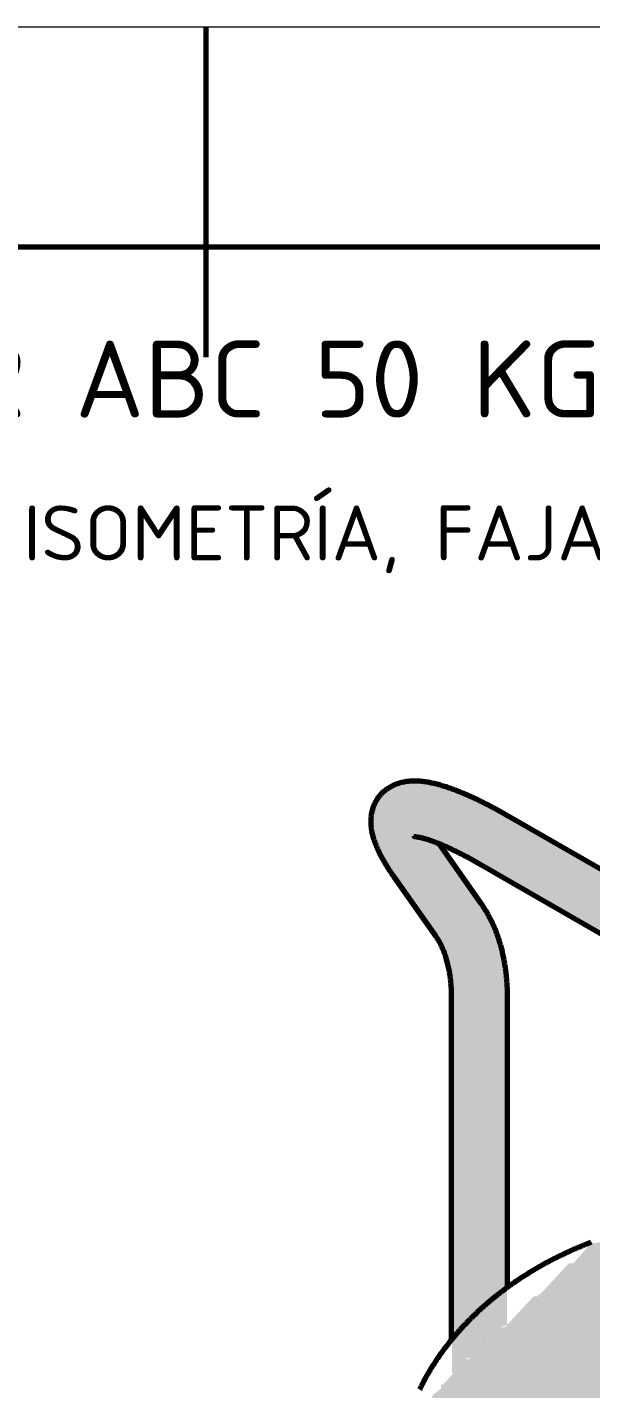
# Model space of a CAD drawing. Header units: millimetres. Extents: x 0 to 420, y 0 to 297.
# Drawn here: x 201.9 to 227.5, y 235.1 to 297 of the extents above; entities that cross this region are included whole.
import ezdxf
from ezdxf.enums import TextEntityAlignment as Align

# ---------------------------------------------------------------- set-up
doc = ezdxf.new("R2010")
doc.units = ezdxf.units.MM
for name, color, linetype, lineweight in [('01-VISIBLE', 7, 'CONTINUOUS', 70), ('06-TEXTO', 7, 'CONTINUOUS', 25), ('07-RECUADRO', 7, 'CONTINUOUS', 70), ('08-FINA', 5, 'CONTINUOUS', 18), ('13-GRAFICA', 30, 'CONTINUOUS', 18)]:
    doc.layers.add(name, color=color, linetype=linetype, lineweight=lineweight)
doc.styles.add('ISO3098', font='isocpeur.ttf')

msp = doc.modelspace()

# ---------------------------------------------------------------- hatches: boundary and pattern name
at = {"layer": '13-GRAFICA', "true_color": 0xb21820}
h = msp.add_hatch(color=7, dxfattribs=at)
h.dxf.hatch_style = 1
h.paths.add_polyline_path([(220.492, 255.675), (220.292, 255.775), (220.292, 255.975), (220.092, 256.075), (220.092, 256.275), (219.792, 256.475), (219.792, 256.675), (219.592, 256.775), (219.592, 256.975), (219.392, 257.075), (219.392, 257.275), (219.092, 257.475), (219.092, 257.675), (218.892, 257.775), (218.892, 257.975), (218.692, 258.075), (218.692, 258.275), (218.592, 258.275), (218.492, 258.575), (218.292, 258.675), (218.192, 259.075), (217.992, 259.175), (217.992, 259.375), (217.892, 259.375), (217.892, 259.575), (217.792, 259.575), (217.792, 259.875), (217.692, 259.875), (217.692, 260.175), (217.592, 260.175), (217.592, 260.575), (217.492, 260.575), (217.492, 261.075), (217.592, 261.075), (217.592, 261.375), (217.692, 261.375), (217.692, 261.675), (217.792, 261.675), (217.892, 262.075), (217.992, 262.075), (218.192, 262.375), (218.392, 262.375), (218.392, 262.475), (218.592, 262.475), (218.592, 262.575), (218.992, 262.575), (218.992, 262.675), (220.592, 262.581), (220.592, 259.875), (220.592, 259.775), (220.592, 255.375)])
h = msp.add_hatch(color=7, dxfattribs=at)
h.dxf.hatch_style = 1
h.paths.add_polyline_path([(220.692, 262.575), (220.692, 262.475), (220.692, 259.875), (220.592, 259.875), (220.592, 262.581)])
h = msp.add_hatch(color=7, dxfattribs=at)
h.dxf.hatch_style = 1
h.paths.add_polyline_path([(220.992, 262.475), (220.992, 262.375), (221.192, 262.375), (221.192, 262.275), (221.792, 262.175), (221.792, 262.075), (221.992, 262.075), (221.992, 261.975), (222.192, 261.975), (222.192, 261.875), (222.392, 261.875), (222.392, 261.775), (222.592, 261.775), (222.592, 261.675), (222.792, 261.675), (222.792, 261.575), (222.992, 261.575), (222.992, 261.475), (223.592, 261.275), (223.692, 261.075), (223.892, 261.075), (223.892, 260.975), (224.292, 260.875), (224.392, 260.675), (224.992, 260.475), (225.092, 260.275), (225.692, 260.075), (225.792, 259.875), (225.992, 259.875), (225.992, 259.775), (226.192, 259.775), (226.292, 259.575), (226.892, 259.375), (226.992, 259.175), (227.592, 258.975), (227.692, 258.775), (228.292, 258.575), (228.392, 258.375), (228.792, 258.275), (228.892, 258.075), (229.092, 258.075), (229.092, 257.975), (229.492, 257.875), (229.592, 257.675), (230.192, 257.475), (230.292, 257.275), (230.692, 257.175), (230.792, 256.975), (231.392, 256.775), (231.492, 256.575), (231.692, 256.575), (231.692, 256.475), (232.092, 256.375), (232.192, 256.175), (232.792, 255.975), (232.892, 255.775), (233.292, 255.675), (233.392, 255.475), (233.992, 255.275), (234.092, 255.075), (234.492, 254.975), (234.492, 254.875), (234.792, 254.775), (234.892, 254.575), (235.292, 254.475), (235.392, 254.275), (235.592, 254.275), (235.692, 254.075), (236.092, 253.975), (236.292, 253.675), (236.492, 253.675), (236.592, 253.475), (236.792, 253.475), (236.892, 253.275), (237.092, 253.275), (237.292, 252.975), (237.492, 252.975), (237.492, 252.875), (237.792, 252.775), (238.092, 252.375), (238.292, 252.375), (238.492, 252.075), (238.692, 252.075), (238.992, 251.675), (239.192, 251.675), (239.392, 251.375), (239.592, 251.375), (240.092, 250.775), (240.292, 250.775), (240.792, 250.175), (240.992, 250.175), (242.192, 248.875), (242.392, 248.875), (242.392, 248.775), (243.192, 248.075), (243.192, 247.875), (244.292, 246.875), (244.292, 246.675), (244.392, 246.675), (244.392, 246.575), (244.692, 246.375), (244.692, 246.175), (245.092, 245.875), (245.092, 245.675), (245.392, 245.475), (245.392, 245.275), (245.592, 245.175), (245.592, 244.975), (245.792, 244.875), (245.792, 244.675), (246.092, 244.475), (246.092, 244.275), (246.292, 244.175), (246.292, 243.975), (246.492, 243.875), (246.492, 243.675), (246.792, 243.475), (246.792, 243.275), (246.892, 243.275), (246.992, 242.975), (247.192, 242.875), (247.192, 242.675), (247.292, 242.675), (247.292, 242.475), (247.392, 242.475), (247.392, 242.275), (247.492, 242.275), (247.492, 242.075), (247.592, 242.075), (247.592, 241.875), (247.692, 241.875), (247.692, 241.675), (247.792, 241.675), (247.892, 240.975), (247.992, 240.975), (247.992, 240.675), (248.092, 240.675), (248.092, 240.175), (248.192, 240.175), (248.192, 238.975), (248.292, 238.975), (248.292, 212.875), (248.192, 212.875), (248.192, 212.675), (248.092, 212.675), (247.992, 212.475), (247.792, 212.475), (247.792, 208.075), (247.692, 208.075), (247.692, 207.975), (247.292, 207.875), (247.192, 207.675), (246.792, 207.575), (246.692, 207.375), (246.092, 207.175), (245.992, 206.975), (245.392, 206.775), (245.392, 206.675), (245.092, 206.575), (245.092, 206.475), (244.592, 206.575), (244.592, 211.475), (244.692, 211.475), (244.692, 211.675), (244.892, 211.775), (244.892, 211.975), (245.092, 212.075), (245.092, 212.275), (245.392, 212.475), (245.392, 212.675), (245.492, 212.675), (245.592, 212.975), (245.692, 212.975), (245.692, 239.775), (245.592, 239.775), (245.492, 240.575), (245.392, 240.575), (245.392, 240.875), (245.292, 240.875), (245.192, 241.275), (244.992, 241.375), (244.992, 241.575), (244.792, 241.675), (244.792, 241.875), (244.592, 241.975), (244.592, 242.175), (244.392, 242.275), (244.392, 242.475), (244.092, 242.675), (244.092, 242.875), (243.892, 242.975), (243.892, 243.175), (243.692, 243.275), (243.692, 243.475), (243.392, 243.675), (243.392, 243.875), (243.192, 243.975), (243.192, 244.175), (242.792, 244.475), (242.792, 244.675), (242.492, 244.875), (242.492, 245.075), (241.792, 245.675), (241.792, 245.875), (241.692, 245.875), (239.992, 247.675), (239.792, 247.675), (239.092, 248.475), (238.892, 248.475), (238.392, 249.075), (238.192, 249.075), (237.792, 249.575), (237.592, 249.575), (237.392, 249.875), (237.192, 249.875), (236.892, 250.275), (236.692, 250.275), (236.492, 250.575), (236.292, 250.575), (236.092, 250.875), (235.892, 250.875), (235.892, 250.975), (235.592, 251.075), (235.392, 251.375), (235.192, 251.375), (235.092, 251.575), (234.892, 251.575), (234.692, 251.875), (234.492, 251.875), (234.392, 252.075), (234.192, 252.075), (234.192, 252.175), (233.992, 252.175), (233.892, 252.375), (233.492, 252.475), (233.392, 252.675), (233.192, 252.675), (233.092, 252.875), (232.692, 252.975), (232.592, 253.175), (231.992, 253.375), (231.892, 253.575), (231.292, 253.775), (231.192, 253.975), (230.592, 254.175), (230.492, 254.375), (230.092, 254.475), (229.992, 254.675), (229.792, 254.675), (229.792, 254.775), (229.392, 254.875), (229.292, 255.075), (228.692, 255.275), (228.592, 255.475), (227.992, 255.675), (227.892, 255.875), (227.492, 255.975), (227.392, 256.175), (227.192, 256.175), (227.192, 256.275), (226.792, 256.375), (226.692, 256.575), (226.092, 256.775), (225.992, 256.975), (225.392, 257.175), (225.292, 257.375), (225.092, 257.375), (225.092, 257.475), (224.892, 257.475), (224.792, 257.675), (224.192, 257.875), (224.092, 258.075), (223.492, 258.275), (223.392, 258.475), (222.992, 258.575), (222.892, 258.775), (222.692, 258.775), (222.692, 258.875), (222.492, 258.875), (222.492, 258.975), (222.292, 258.975), (222.292, 259.075), (222.092, 259.075), (222.092, 259.175), (221.492, 259.375), (221.492, 259.475), (221.192, 259.575), (221.192, 259.675), (220.692, 259.775), (220.692, 259.875), (220.692, 262.475)])
h = msp.add_hatch(color=7, dxfattribs=at)
h.dxf.hatch_style = 1
h.paths.add_polyline_path([(220.592, 255.375), (220.592, 259.775), (220.692, 259.775), (220.692, 255.075)])
h = msp.add_hatch(color=7, dxfattribs=at)
h.dxf.hatch_style = 1
h.paths.add_polyline_path([(221.192, 253.275), (221.092, 253.275), (221.092, 254.075), (220.992, 254.075), (220.892, 254.875), (220.792, 254.875), (220.792, 255.075), (220.692, 255.075), (220.692, 259.775), (220.792, 259.475), (220.892, 259.475), (220.892, 259.375), (221.092, 259.275), (221.092, 259.075), (221.292, 258.975), (221.292, 258.775), (221.492, 258.675), (221.492, 258.475), (221.592, 258.475), (221.592, 258.375), (221.792, 258.275), (221.792, 258.075), (221.992, 257.975), (221.992, 257.775), (222.092, 257.775), (222.092, 257.675), (222.292, 257.575), (222.292, 257.375), (222.492, 257.275), (222.692, 256.675), (222.892, 256.575), (222.892, 256.375), (222.992, 256.375), (222.992, 256.175), (223.092, 256.175), (223.092, 255.975), (223.192, 255.975), (223.192, 255.675), (223.292, 255.675), (223.292, 255.375), (223.392, 255.375), (223.392, 254.975), (223.492, 254.975), (223.492, 254.575), (223.592, 254.575), (223.592, 253.575), (223.692, 253.575), (223.692, 237.975), (223.392, 237.875), (223.392, 237.775), (223.292, 237.775), (222.092, 236.475), (221.892, 236.475), (221.292, 235.775), (221.192, 235.775)])
h = msp.add_hatch(color=7, dxfattribs=at)
h.dxf.hatch_style = 1
h.paths.add_polyline_path([(222.092, 236.475), (223.392, 237.875), (223.592, 237.875), (224.892, 239.275), (225.092, 239.275), (225.092, 239.375), (225.192, 239.375), (226.492, 240.775), (226.692, 240.775), (227.492, 241.675), (228.192, 241.775), (228.192, 241.875), (228.592, 241.875), (228.592, 241.975), (228.992, 241.975), (228.992, 242.075), (230.392, 242.075), (230.392, 241.775), (230.292, 241.775), (230.292, 238.675), (230.392, 238.675), (230.392, 238.075), (230.492, 238.075), (230.692, 237.475), (230.992, 237.375), (231.392, 236.875), (231.592, 236.875), (231.592, 236.775), (231.792, 236.775), (231.792, 236.675), (231.992, 236.675), (231.992, 236.575), (232.192, 236.575), (232.192, 236.475), (232.492, 236.475), (232.492, 236.375), (232.792, 236.375), (232.792, 236.275), (233.192, 236.275), (233.192, 236.175), (233.792, 236.175), (233.792, 236.075), (235.592, 236.075), (235.592, 236.175), (236.292, 236.175), (236.292, 236.275), (236.592, 236.275), (236.592, 236.375), (236.992, 236.375), (236.992, 236.475), (237.192, 236.475), (237.192, 236.575), (237.492, 236.575), (237.492, 236.675), (237.892, 236.775), (238.092, 237.075), (238.292, 237.075), (238.292, 237.175), (238.792, 237.575), (238.792, 237.775), (238.992, 237.875), (238.992, 238.175), (239.092, 238.175), (239.092, 242.075), (238.992, 242.075), (238.892, 242.375), (239.492, 242.375), (239.492, 242.275), (240.392, 242.175), (240.492, 241.975), (240.692, 241.975), (240.792, 241.775), (240.992, 241.775), (241.192, 241.475), (241.392, 241.475), (241.592, 241.175), (241.792, 241.175), (241.992, 240.875), (242.192, 240.875), (242.392, 240.575), (242.592, 240.575), (242.592, 240.475), (242.892, 240.375), (243.092, 240.075), (243.292, 240.075), (243.492, 239.775), (243.692, 239.775), (243.892, 239.475), (244.092, 239.475), (244.292, 239.175), (244.492, 239.175), (244.592, 238.975), (244.792, 238.975), (244.992, 238.675), (245.192, 238.675), (245.392, 238.375), (245.692, 238.275), (245.692, 223.775), (245.492, 223.775), (245.492, 223.675), (245.292, 223.675), (245.292, 223.575), (244.992, 223.575), (244.992, 223.475), (244.792, 223.475), (244.792, 223.375), (244.592, 223.375), (244.592, 223.275), (244.392, 223.275), (244.392, 223.175), (244.192, 223.175), (244.192, 223.075), (243.892, 223.075), (243.892, 222.975), (243.692, 222.975), (243.692, 222.875), (243.492, 222.875), (243.492, 222.775), (243.292, 222.775), (243.292, 222.675), (243.092, 222.675), (243.092, 222.575), (242.392, 222.475), (242.392, 222.375), (242.092, 222.375), (242.092, 222.275), (241.692, 222.275), (241.692, 222.175), (241.292, 222.175), (241.292, 222.075), (240.892, 222.075), (240.892, 221.975), (240.492, 221.975), (240.492, 221.875), (240.092, 221.875), (240.092, 221.775), (239.692, 221.775), (239.692, 221.675), (239.292, 221.675), (239.292, 221.575), (237.392, 221.475), (237.392, 221.375), (236.492, 221.375), (236.492, 221.275), (231.592, 221.375), (231.592, 221.475), (231.092, 221.475), (231.092, 221.575), (230.492, 221.575), (230.492, 221.675), (229.892, 221.675), (229.892, 221.775), (229.392, 221.775), (229.392, 221.875), (228.292, 221.975), (228.292, 222.075), (227.992, 222.075), (227.992, 222.175), (227.092, 222.375), (227.092, 222.475), (226.892, 222.475), (226.892, 222.575), (226.592, 222.575), (226.592, 222.675), (226.292, 222.675), (226.292, 222.775), (225.992, 222.775), (225.992, 222.875), (225.692, 222.875), (225.692, 222.975), (225.392, 222.975), (225.392, 223.075), (224.892, 223.175), (224.792, 223.375), (224.192, 223.575), (224.092, 223.775), (223.492, 223.975), (223.392, 224.175), (223.192, 224.175), (223.192, 224.275), (222.992, 224.275), (222.892, 224.475), (222.692, 224.475), (222.692, 224.575), (222.492, 224.575), (222.392, 224.775), (222.192, 224.775), (222.192, 224.875), (220.292, 226.675), (220.292, 226.875), (220.092, 226.975), (220.092, 227.175), (219.992, 227.175), (219.792, 227.775), (219.592, 227.875), (219.592, 228.075), (219.492, 228.075), (219.492, 228.275), (219.392, 228.275), (219.392, 228.475), (219.292, 228.475), (219.292, 228.675), (219.192, 228.675), (219.192, 228.875), (219.092, 228.875), (219.092, 229.075), (218.992, 229.075), (218.892, 230.475), (218.792, 230.475), (218.792, 231.675), (218.892, 231.675), (218.892, 232.075), (218.992, 232.075), (218.992, 232.375), (219.092, 232.375), (219.092, 232.775), (219.192, 232.775), (219.292, 233.475), (219.392, 233.475), (219.392, 233.675), (219.892, 234.075), (219.892, 234.275), (220.292, 234.575), (220.292, 234.775), (220.692, 235.075), (220.692, 235.275), (220.792, 235.275), (221.792, 236.375)])

# ---------------------------------------------------------------- linework, layer by layer
at = {"layer": '01-VISIBLE'}
for p, q in [((223.782, 261.109), (234.204, 255.092)), ((222.531, 257.116), (220.65, 259.792)), ((222.512, 258.91), (232.934, 252.892)), ((220.453, 255.656), (218.572, 258.332)), ((221.169, 237.313), (221.169, 252.85)), ((223.709, 239.688), (223.709, 252.85))]:
    msp.add_line(p, q, dxfattribs=at)
for points in [[(218.572, 258.332), (218.537, 258.381), (218.503, 258.431), (218.469, 258.48), (218.435, 258.53), (218.402, 258.58), (218.369, 258.631), (218.336, 258.681), (218.303, 258.732), (218.271, 258.782), (218.239, 258.834), (218.208, 258.885), (218.176, 258.936), (218.146, 258.988), (218.115, 259.04), (218.085, 259.092), (218.055, 259.145), (218.026, 259.197), (217.998, 259.25), (217.969, 259.303), (217.942, 259.357), (217.914, 259.411), (217.888, 259.465), (217.862, 259.519), (217.836, 259.573), (217.811, 259.628), (217.787, 259.683), (217.764, 259.739), (217.741, 259.795), (217.719, 259.851), (217.698, 259.907), (217.677, 259.964), (217.658, 260.021), (217.639, 260.078), (217.622, 260.136), (217.605, 260.193), (217.59, 260.252), (217.576, 260.31), (217.562, 260.369), (217.551, 260.428), (217.54, 260.487), (217.531, 260.547), (217.523, 260.606), (217.517, 260.666), (217.512, 260.726), (217.508, 260.786), (217.507, 260.847), (217.507, 260.907), (217.508, 260.967), (217.511, 261.027), (217.517, 261.087), (217.523, 261.147), (217.532, 261.207), (217.543, 261.266), (217.555, 261.325), (217.569, 261.383), (217.586, 261.441), (217.604, 261.499), (217.624, 261.555), (217.646, 261.612), (217.669, 261.667), (217.695, 261.721), (217.723, 261.775), (217.752, 261.828), (217.783, 261.879), (217.816, 261.93), (217.851, 261.979), (217.887, 262.027), (217.925, 262.073), (217.965, 262.119), (218.006, 262.162), (218.049, 262.205), (218.093, 262.246), (218.139, 262.285), (218.186, 262.323), (218.234, 262.359), (218.283, 262.393), (218.334, 262.426), (218.385, 262.457), (218.438, 262.486), (218.491, 262.514), (218.546, 262.54), (218.601, 262.564), (218.657, 262.586), (218.714, 262.607), (218.771, 262.626), (218.828, 262.643), (218.887, 262.658), (218.945, 262.672), (219.004, 262.684), (219.064, 262.695), (219.123, 262.704), (219.183, 262.711), (219.243, 262.717), (219.303, 262.722), (219.363, 262.725), (219.423, 262.727), (219.483, 262.728), (219.543, 262.727), (219.604, 262.725), (219.664, 262.722), (219.724, 262.718), (219.784, 262.713), (219.844, 262.707), (219.904, 262.7), (219.963, 262.692), (220.023, 262.683), (220.082, 262.673), (220.142, 262.662), (220.201, 262.651), (220.26, 262.639), (220.318, 262.626), (220.377, 262.613), (220.436, 262.599), (220.494, 262.584), (220.552, 262.569), (220.61, 262.553), (220.668, 262.536), (220.726, 262.519), (220.784, 262.502), (220.841, 262.484), (220.899, 262.466), (220.956, 262.447), (221.013, 262.428), (221.07, 262.408), (221.127, 262.388), (221.183, 262.368), (221.24, 262.347), (221.296, 262.326), (221.353, 262.305), (221.409, 262.283), (221.465, 262.261), (221.521, 262.239), (221.577, 262.216), (221.632, 262.193), (221.688, 262.17), (221.743, 262.146), (221.799, 262.123), (221.854, 262.099), (221.909, 262.075), (221.964, 262.05), (222.019, 262.025), (222.074, 262), (222.129, 261.975), (222.183, 261.95), (222.238, 261.924), (222.292, 261.899), (222.346, 261.873), (222.401, 261.846), (222.455, 261.82), (222.509, 261.793), (222.563, 261.767), (222.617, 261.74), (222.67, 261.713), (222.724, 261.685), (222.778, 261.658), (222.831, 261.63), (222.885, 261.603), (222.938, 261.575), (222.991, 261.547), (223.045, 261.519), (223.098, 261.49), (223.151, 261.462), (223.204, 261.433), (223.257, 261.404), (223.309, 261.375), (223.362, 261.346), (223.415, 261.317), (223.467, 261.288), (223.52, 261.258), (223.572, 261.229), (223.625, 261.199), (223.677, 261.169), (223.729, 261.139), (223.782, 261.109)], [(220.045, 260.907), (220.045, 260.907), (220.045, 260.907), (220.045, 260.907), (220.045, 260.907), (220.045, 260.907), (220.045, 260.907)], [(219.467, 260.187), (219.467, 260.187), (219.467, 260.187), (219.467, 260.187), (219.467, 260.187), (219.466, 260.187), (219.466, 260.187)], [(219.466, 260.187), (219.527, 260.186), (219.587, 260.179), (219.647, 260.17), (219.706, 260.16), (219.765, 260.147), (219.824, 260.133), (219.883, 260.118), (219.941, 260.103), (219.999, 260.086), (220.057, 260.068), (220.114, 260.05), (220.172, 260.031), (220.229, 260.012), (220.286, 259.992), (220.343, 259.971), (220.399, 259.95), (220.456, 259.928), (220.512, 259.906), (220.568, 259.884), (220.624, 259.861), (220.68, 259.838), (220.736, 259.815), (220.791, 259.791), (220.847, 259.767), (220.902, 259.743), (220.957, 259.718), (221.012, 259.693), (221.067, 259.668), (221.122, 259.642), (221.177, 259.616), (221.231, 259.59), (221.286, 259.564), (221.34, 259.538), (221.394, 259.511), (221.448, 259.484), (221.502, 259.457), (221.556, 259.43), (221.61, 259.402), (221.664, 259.375), (221.717, 259.347), (221.771, 259.319), (221.824, 259.29), (221.878, 259.262), (221.931, 259.234), (221.984, 259.205), (222.037, 259.176), (222.09, 259.147), (222.143, 259.118), (222.196, 259.088), (222.249, 259.059), (222.302, 259.029), (222.354, 259), (222.407, 258.97), (222.459, 258.94), (222.512, 258.91)], [(220.65, 259.792), (220.64, 259.806), (220.631, 259.82), (220.622, 259.833), (220.612, 259.847), (220.603, 259.86), (220.593, 259.874)], [(223.709, 252.85), (223.709, 252.911), (223.709, 252.972), (223.708, 253.033), (223.707, 253.093), (223.705, 253.154), (223.703, 253.215), (223.701, 253.275), (223.698, 253.336), (223.695, 253.397), (223.692, 253.457), (223.688, 253.518), (223.684, 253.579), (223.679, 253.639), (223.674, 253.7), (223.669, 253.76), (223.663, 253.821), (223.657, 253.881), (223.65, 253.942), (223.644, 254.002), (223.636, 254.062), (223.628, 254.123), (223.62, 254.183), (223.612, 254.243), (223.603, 254.303), (223.593, 254.363), (223.583, 254.423), (223.573, 254.483), (223.562, 254.543), (223.551, 254.602), (223.54, 254.662), (223.527, 254.721), (223.515, 254.781), (223.502, 254.84), (223.488, 254.899), (223.475, 254.959), (223.46, 255.018), (223.445, 255.076), (223.43, 255.135), (223.414, 255.194), (223.398, 255.252), (223.381, 255.311), (223.364, 255.369), (223.346, 255.427), (223.328, 255.485), (223.309, 255.543), (223.29, 255.6), (223.27, 255.658), (223.25, 255.715), (223.229, 255.772), (223.207, 255.829), (223.186, 255.886), (223.163, 255.942), (223.14, 255.998), (223.117, 256.054), (223.093, 256.11), (223.068, 256.166), (223.043, 256.221), (223.017, 256.276), (222.991, 256.331), (222.964, 256.386), (222.937, 256.44), (222.909, 256.494), (222.881, 256.547), (222.852, 256.601), (222.822, 256.654), (222.792, 256.707), (222.762, 256.759), (222.73, 256.811), (222.699, 256.863), (222.666, 256.914), (222.633, 256.965), (222.6, 257.016), (222.566, 257.066), (222.531, 257.116)], [(221.169, 252.85), (221.169, 252.912), (221.168, 252.973), (221.167, 253.034), (221.166, 253.095), (221.164, 253.156), (221.161, 253.218), (221.158, 253.279), (221.154, 253.34), (221.15, 253.401), (221.145, 253.462), (221.14, 253.523), (221.134, 253.584), (221.128, 253.645), (221.121, 253.706), (221.113, 253.766), (221.105, 253.827), (221.097, 253.888), (221.087, 253.948), (221.077, 254.009), (221.067, 254.069), (221.056, 254.129), (221.044, 254.189), (221.031, 254.249), (221.018, 254.309), (221.004, 254.369), (220.989, 254.428), (220.974, 254.487), (220.958, 254.546), (220.941, 254.605), (220.923, 254.664), (220.905, 254.722), (220.886, 254.78), (220.866, 254.838), (220.845, 254.896), (220.823, 254.953), (220.8, 255.01), (220.777, 255.066), (220.752, 255.123), (220.727, 255.178), (220.701, 255.233), (220.673, 255.288), (220.645, 255.343), (220.616, 255.396), (220.585, 255.449), (220.554, 255.502), (220.521, 255.554), (220.488, 255.605), (220.453, 255.656)], [(227.515, 241.739), (227.459, 241.718), (227.403, 241.696), (227.347, 241.673), (227.291, 241.651), (227.236, 241.629), (227.18, 241.606), (227.124, 241.583), (227.069, 241.56), (227.013, 241.537), (226.958, 241.513), (226.902, 241.49), (226.847, 241.466), (226.792, 241.442), (226.737, 241.418), (226.682, 241.393), (226.627, 241.369), (226.572, 241.344), (226.517, 241.319), (226.463, 241.294), (226.408, 241.269), (226.354, 241.243), (226.299, 241.217), (226.245, 241.192), (226.191, 241.166), (226.136, 241.139), (226.082, 241.113), (226.028, 241.086), (225.975, 241.059), (225.921, 241.032), (225.867, 241.005), (225.814, 240.978), (225.76, 240.95), (225.707, 240.922), (225.653, 240.895), (225.6, 240.866), (225.547, 240.838), (225.494, 240.81), (225.441, 240.781), (225.389, 240.752), (225.336, 240.723), (225.283, 240.694), (225.231, 240.664), (225.179, 240.634), (225.126, 240.605), (225.074, 240.574), (225.022, 240.544), (224.97, 240.514), (224.919, 240.483), (224.867, 240.452), (224.815, 240.421), (224.764, 240.39), (224.712, 240.359), (224.661, 240.327), (224.61, 240.295), (224.559, 240.263), (224.508, 240.231), (224.458, 240.199), (224.407, 240.166), (224.357, 240.134), (224.306, 240.101), (224.256, 240.068), (224.206, 240.034), (224.156, 240.001), (224.106, 239.967), (224.056, 239.933), (224.007, 239.899), (223.957, 239.865), (223.908, 239.83), (223.859, 239.796), (223.81, 239.761), (223.761, 239.726), (223.712, 239.69), (223.664, 239.655), (223.615, 239.619), (223.567, 239.584), (223.519, 239.547), (223.471, 239.511), (223.423, 239.475), (223.375, 239.438), (223.327, 239.401), (223.28, 239.364), (223.233, 239.327), (223.185, 239.29), (223.139, 239.252), (223.092, 239.214), (223.045, 239.176), (222.999, 239.138), (222.952, 239.1), (222.906, 239.061), (222.86, 239.023), (222.814, 238.984), (222.768, 238.944), (222.723, 238.905), (222.678, 238.866), (222.632, 238.826), (222.587, 238.786), (222.543, 238.746), (222.498, 238.705), (222.453, 238.665), (222.409, 238.624), (222.365, 238.583), (222.321, 238.542), (222.277, 238.501), (222.234, 238.459), (222.19, 238.418), (222.147, 238.376), (222.104, 238.334), (222.061, 238.292), (222.019, 238.249), (221.976, 238.206), (221.934, 238.164), (221.892, 238.121), (221.85, 238.077), (221.808, 238.034), (221.767, 237.99), (221.726, 237.947), (221.685, 237.903), (221.644, 237.858), (221.603, 237.814), (221.563, 237.769), (221.522, 237.725), (221.482, 237.68), (221.443, 237.635), (221.403, 237.589), (221.364, 237.544), (221.325, 237.498), (221.286, 237.452), (221.247, 237.406), (221.208, 237.36), (221.17, 237.314), (221.132, 237.267), (221.094, 237.22), (221.057, 237.173), (221.02, 237.126), (220.982, 237.079), (220.946, 237.031), (220.909, 236.983), (220.873, 236.935), (220.836, 236.887), (220.8, 236.839), (220.765, 236.79), (220.729, 236.742), (220.694, 236.693), (220.659, 236.644), (220.625, 236.595), (220.59, 236.545), (220.556, 236.496), (220.522, 236.446), (220.489, 236.396), (220.455, 236.346), (220.422, 236.296), (220.389, 236.246), (220.357, 236.195), (220.324, 236.144), (220.292, 236.093), (220.261, 236.042), (220.229, 235.991), (220.198, 235.94), (220.167, 235.888), (220.136, 235.836), (220.106, 235.784), (220.076, 235.732), (220.046, 235.68), (220.016, 235.628), (219.987, 235.575), (219.958, 235.522), (219.929, 235.469), (219.901, 235.416), (219.873, 235.363), (219.845, 235.31), (219.818, 235.256), (219.791, 235.202), (219.764, 235.149), (219.737, 235.095), (219.711, 235.041)]]:
    msp.add_lwpolyline(points, dxfattribs=at)
at = {"layer": '07-RECUADRO'}
msp.add_line((210, 297), (210, 282), dxfattribs=at)
msp.add_lwpolyline([(25, 10), (410, 10), (410, 287), (25, 287)], close=True, dxfattribs=at)
at = {"layer": '08-FINA'}
msp.add_lwpolyline([(0, 0), (420, 0), (420, 297), (0, 297)], close=True, dxfattribs=at)

# ---------------------------------------------------------------- texts
at = {"layer": '06-TEXTO', "style": 'ISO3098'}
for s, height, p in [('EXTINTOR SUSTITUTO PARA EXTINTOR ABC 50 KG SOBRE RUEDAS (IRAM 3517-2:2020 9.4.5)', 3.5, (217.5, 281)), ('ISOMETRÍA, FAJA DESPLAZADA (esc. 1:10)', 2.5, (234, 274))]:
    msp.add_text(s, height=height, dxfattribs=at).set_placement(p, align=Align.MIDDLE_CENTER)

doc.saveas('drawing.dxf')
